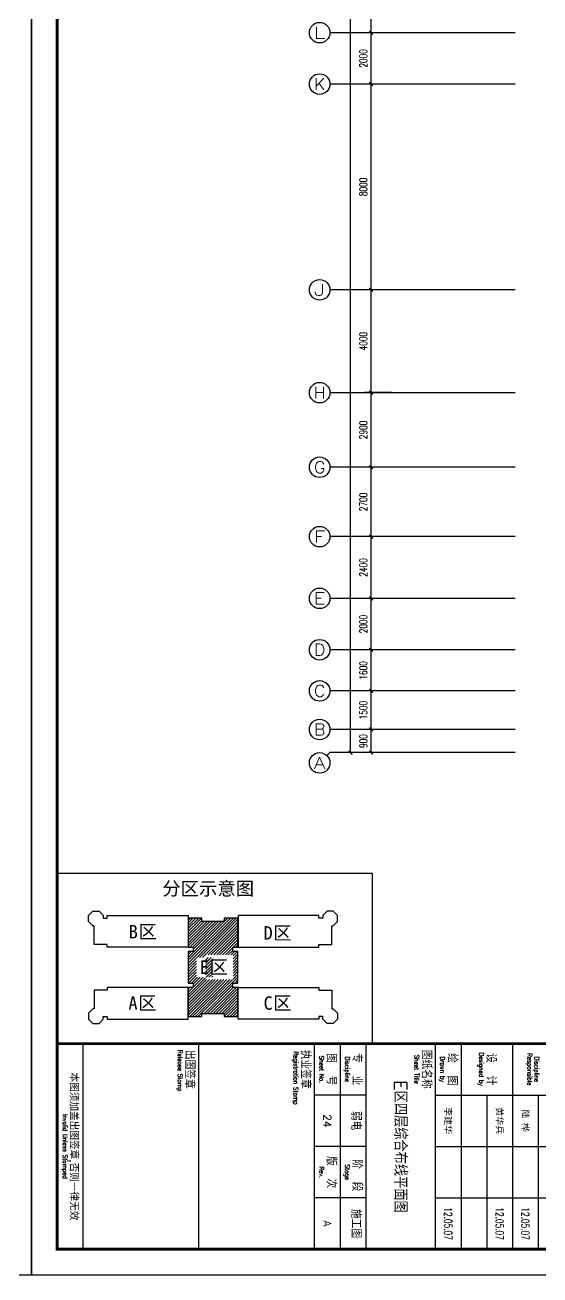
# Model space of a CAD drawing. Extents: x 190999 to 834799, y -200814 to 215286.
# Drawn here: x 750453 to 770468, y -81914 to -33296 of the extents above; entities that cross this region are included whole.
import ezdxf
from ezdxf.enums import TextEntityAlignment as Align

# ---------------------------------------------------------------- set-up
doc = ezdxf.new("R2010")
doc.units = 0
doc.header["$LTSCALE"] = 1000
doc.header["$MEASUREMENT"] = 0
for name, color, linetype in [('AXIS', 3, 'Continuous'), ('AXIS_TEXT', 7, 'Continuous'), ('PUB_HATCH', 250, 'Continuous'), ('图框', 189, 'Continuous'), ('房间名称', 7, 'Continuous')]:
    doc.layers.add(name, color=color, linetype=linetype)
doc.styles.add('_TCH_AXIS', font='COMPLEX', dxfattribs={"bigfont": 'GBCBIG'})
doc.styles.add('COMPLEX', font='COMPLEX')
doc.styles.add('DIM_FONT', font='SIMPLEX', dxfattribs={"width": 0.7, "bigfont": 'GBCBIG'})
doc.styles.add('HT', font='simhei.ttf')
doc.styles.add('TKZ1_tjhts.shx', font='tjromant.shx', dxfattribs={"bigfont": 'tjhts.shx'})
doc.styles.add('TKZ2_tjkts.shx', font='tjromant.shx', dxfattribs={"bigfont": 'tjkts.shx'})
doc.styles.add('车', font='simhei.ttf')
doc.dimstyles.new('DIMN', dxfattribs={"dimtxt": 300, "dimasz": 100, "dimexe": 250, "dimexo": 300, "dimgap": 150, "dimtad": 1, "dimdec": 0, "dimzin": 0, "dimdsep": 46, "dimtxsty": 'DIM_FONT', "dimblk": 'ARCHTICK', "dimcen": 0.09, "dimclrt": 7, "dimazin": 2, "dimtfac": 1, "dimtdec": 0, "dimtix": 1, "dimtmove": 2, "dimatfit": 3, "dimfxl": 0, "dimtolj": 1, "dimtzin": 0, "dimarcsym": 0})

# ---------------------------------------------------------------- blocks, each defined once
blk = doc.blocks.new('TJAD_TK_A0')
at = {"layer": '图框'}
for p, q in [((2162, 399.3), (973, 399.3)), ((2162, -441.7), (2162, 399.3)), ((2092, -284.7), (2092, -154.7)), ((2112, -284.7), (2112, -164.7)), ((2132, -284.7), (2132, -164.7)), ((2092, -244.7), (2152, -244.7)), ((2072, -254.7), (2152, -254.7)), ((2092, -264.7), (2152, -264.7)), ((2072, -274.7), (2152, -274.7)), ((2072, -311.7), (2152, -311.7)), ((2092, -311.7), (2092, -331.7)), ((2112, -311.7), (2112, -331.7)), ((2132, -311.7), (2132, -331.7)), ((2072, -321.7), (2152, -321.7)), ((2072, -376.7), (2152, -376.7)), ((2072, -421.7), (2152, -421.7)), ((973, -441.7), (2162, -441.7))]:
    blk.add_line(p, q, dxfattribs=at)
at = {"layer": '图框', "const_width": 1.2}
blk.add_lwpolyline([(2152, -431.7), (2152, 389.3), (998, 389.3), (998, -431.7)], close=True, dxfattribs=at)
at = {"layer": '图框'}
for points, const_width in [([(2072, 389.3), (2072, -431.7)], 1), ([(2072, -284.7), (2152, -284.7)], 0.6), ([(2072, -331.7), (2152, -331.7)], 0.6)]:
    blk.add_lwpolyline(points, dxfattribs=dict(at, const_width=const_width))
at = {"layer": '图框', "style": 'TKZ2_tjkts.shx', "width": 0.8}
for s, p in [('Responsible', (2082, -248)), ('Discipline', (2082, -245.28)), ('Designed by', (2082, -266.76)), ('Drawn by', (2082, -281.86)), ('Sheet Title', (2082, -291.86)), ('Discipline', (2082, -318.86)), ('Stage', (2122, -318.86)), ('Sheet No.', (2082, -328.86)), ('Rev.', (2122, -328.86)), ('Registration Stamp', (2085.41, -338.86)), ('Release Stamp', (2082.52, -383.86)), ('Invalid Unless Stamped', (2112, -428.53))]:
    blk.add_text(s, height=1.8, dxfattribs=at).set_placement(p, align=Align.MIDDLE_CENTER)
at = {"layer": '图框', "color": 0, "style": '车'}
for s, p in [('陆 桦', (2102, -249.7)), ('黄华兵', (2102, -259.7)), ('李建华', (2102, -279.7))]:
    blk.add_text(s, height=2.5, dxfattribs=at).set_placement(p, align=Align.MIDDLE_CENTER)
at = {"layer": '图框', "color": 0, "style": 'TKZ1_tjhts.shx', "width": 0.7}
for p in [(2142, -249.7), (2142, -259.7), (2142, -279.7)]:
    blk.add_text('12.05.07', height=3, dxfattribs=at).set_placement(p, align=Align.MIDDLE_CENTER)
at = {"layer": '图框', "style": 'TKZ2_tjkts.shx'}
for s, height, p in [('设  计', 3.6, (2082, -263.06)), ('绘  图', 3.6, (2082, -278.16)), ('图纸名称', 3.6, (2082, -288.16)), ('专  业', 3.6, (2082, -315.16)), (' 阶  段', 3.6, (2122, -315.16)), ('图  号', 3.6, (2082, -325.16)), ('版  次', 3.6, (2122, -325.16)), ('执业签章', 3.6, (2082, -335.16)), ('出图签章', 3.6, (2082, -380.16)), ('本图须加盖出图签章,否则一律无效', 3, (2112, -425.28))]:
    blk.add_text(s, height=height, dxfattribs=at).set_placement(p, align=Align.MIDDLE_CENTER)
at = {"layer": '图框', "color": 3, "style": 'TKZ1_tjhts.shx'}
for s, height, p in [('弱电', 3.6, (2102, -315.54)), ('施工图', 3.6, (2142, -315.54)), ('A', 3, (2142, -326.7))]:
    blk.add_text(s, height=height, dxfattribs=at).set_placement(p, align=Align.MIDDLE_CENTER)
blk = doc.blocks.new('_ArchTick')
at = {"const_width": 0.5}
blk.add_lwpolyline([(-0.7, -0.7), (0.7, 0.7)], dxfattribs=at)
blk = doc.blocks.new('*D744')
at = {"layer": 'AXIS', "color": 0, "lineweight": -2}
for p, q in [((764699, -60696), (763654, -60696)), ((763904, -61596), (763904, -60696)), ((764699, -61596), (763654, -61596))]:
    blk.add_line(p, q, dxfattribs=at)
at = {"layer": 'Defpoints', "color": 0}
for p in [(763904, -60696), (764999, -60696), (764999, -61596)]:
    blk.add_point(p, dxfattribs=at)
at = {"layer": 'AXIS', "color": 0, "lineweight": -2, "xscale": 100, "yscale": 100, "zscale": 100}
for p, rotation in [((763904, -60696), 90), ((763904, -61596), 270)]:
    blk.add_blockref('_ArchTick', p, dxfattribs=dict(at, rotation=rotation))
at = {"layer": 'AXIS', "color": 7, "insert": (763604, -61146), "char_height": 300, "attachment_point": 5, "rotation": 90, "style": 'DIM_FONT'}
blk.add_mtext('\\A1;900', dxfattribs=at)
blk = doc.blocks.new('*D745')
at = {"layer": 'AXIS', "color": 0, "lineweight": -2}
for p, q in [((764699, -59196), (763654, -59196)), ((763904, -60696), (763904, -59196)), ((764699, -60696), (763654, -60696))]:
    blk.add_line(p, q, dxfattribs=at)
at = {"layer": 'Defpoints', "color": 0}
for p in [(763904, -59196), (764999, -59196), (764999, -60696)]:
    blk.add_point(p, dxfattribs=at)
at = {"layer": 'AXIS', "color": 0, "lineweight": -2, "xscale": 100, "yscale": 100, "zscale": 100}
for p, rotation in [((763904, -59196), 90), ((763904, -60696), 270)]:
    blk.add_blockref('_ArchTick', p, dxfattribs=dict(at, rotation=rotation))
at = {"layer": 'AXIS', "color": 7, "insert": (763604, -59946), "char_height": 300, "attachment_point": 5, "rotation": 90, "style": 'DIM_FONT'}
blk.add_mtext('\\A1;1500', dxfattribs=at)
blk = doc.blocks.new('*D746')
at = {"layer": 'AXIS', "color": 0, "lineweight": -2}
for p, q in [((764699, -57596), (763654, -57596)), ((763904, -59196), (763904, -57596)), ((764699, -59196), (763654, -59196))]:
    blk.add_line(p, q, dxfattribs=at)
at = {"layer": 'Defpoints', "color": 0}
for p in [(763904, -57596), (764999, -57596), (764999, -59196)]:
    blk.add_point(p, dxfattribs=at)
at = {"layer": 'AXIS', "color": 0, "lineweight": -2, "xscale": 100, "yscale": 100, "zscale": 100}
for p, rotation in [((763904, -57596), 90), ((763904, -59196), 270)]:
    blk.add_blockref('_ArchTick', p, dxfattribs=dict(at, rotation=rotation))
at = {"layer": 'AXIS', "color": 7, "insert": (763604, -58396), "char_height": 300, "attachment_point": 5, "rotation": 90, "style": 'DIM_FONT'}
blk.add_mtext('\\A1;1600', dxfattribs=at)
blk = doc.blocks.new('*D747')
at = {"layer": 'AXIS', "color": 0, "lineweight": -2}
for p, q in [((764699, -55596), (763654, -55596)), ((763904, -57596), (763904, -55596)), ((764699, -57596), (763654, -57596))]:
    blk.add_line(p, q, dxfattribs=at)
at = {"layer": 'Defpoints', "color": 0}
for p in [(763904, -55596), (764999, -55596), (764999, -57596)]:
    blk.add_point(p, dxfattribs=at)
at = {"layer": 'AXIS', "color": 0, "lineweight": -2, "xscale": 100, "yscale": 100, "zscale": 100}
for p, rotation in [((763904, -55596), 90), ((763904, -57596), 270)]:
    blk.add_blockref('_ArchTick', p, dxfattribs=dict(at, rotation=rotation))
at = {"layer": 'AXIS', "color": 7, "insert": (763604, -56596), "char_height": 300, "attachment_point": 5, "rotation": 90, "style": 'DIM_FONT'}
blk.add_mtext('\\A1;2000', dxfattribs=at)
blk = doc.blocks.new('*D748')
at = {"layer": 'AXIS', "color": 0, "lineweight": -2}
for p, q in [((764699, -53196), (763654, -53196)), ((763904, -55596), (763904, -53196)), ((764699, -55596), (763654, -55596))]:
    blk.add_line(p, q, dxfattribs=at)
at = {"layer": 'Defpoints', "color": 0}
for p in [(763904, -53196), (764999, -53196), (764999, -55596)]:
    blk.add_point(p, dxfattribs=at)
at = {"layer": 'AXIS', "color": 0, "lineweight": -2, "xscale": 100, "yscale": 100, "zscale": 100}
for p, rotation in [((763904, -53196), 90), ((763904, -55596), 270)]:
    blk.add_blockref('_ArchTick', p, dxfattribs=dict(at, rotation=rotation))
at = {"layer": 'AXIS', "color": 7, "insert": (763604, -54396), "char_height": 300, "attachment_point": 5, "rotation": 90, "style": 'DIM_FONT'}
blk.add_mtext('\\A1;2400', dxfattribs=at)
blk = doc.blocks.new('*D749')
at = {"layer": 'AXIS', "color": 0, "lineweight": -2}
for p, q in [((764699, -50496), (763654, -50496)), ((763904, -53196), (763904, -50496)), ((764699, -53196), (763654, -53196))]:
    blk.add_line(p, q, dxfattribs=at)
at = {"layer": 'Defpoints', "color": 0}
for p in [(763904, -50496), (764999, -50496), (764999, -53196)]:
    blk.add_point(p, dxfattribs=at)
at = {"layer": 'AXIS', "color": 0, "lineweight": -2, "xscale": 100, "yscale": 100, "zscale": 100}
for p, rotation in [((763904, -50496), 90), ((763904, -53196), 270)]:
    blk.add_blockref('_ArchTick', p, dxfattribs=dict(at, rotation=rotation))
at = {"layer": 'AXIS', "color": 7, "insert": (763604, -51846), "char_height": 300, "attachment_point": 5, "rotation": 90, "style": 'DIM_FONT'}
blk.add_mtext('\\A1;2700', dxfattribs=at)
blk = doc.blocks.new('*D750')
at = {"layer": 'AXIS', "color": 0, "lineweight": -2}
for p, q in [((764699, -47596), (763654, -47596)), ((763904, -50496), (763904, -47596)), ((764699, -50496), (763654, -50496))]:
    blk.add_line(p, q, dxfattribs=at)
at = {"layer": 'Defpoints', "color": 0}
for p in [(763904, -47596), (764999, -47596), (764999, -50496)]:
    blk.add_point(p, dxfattribs=at)
at = {"layer": 'AXIS', "color": 0, "lineweight": -2, "xscale": 100, "yscale": 100, "zscale": 100}
for p, rotation in [((763904, -47596), 90), ((763904, -50496), 270)]:
    blk.add_blockref('_ArchTick', p, dxfattribs=dict(at, rotation=rotation))
at = {"layer": 'AXIS', "color": 7, "insert": (763604, -49046), "char_height": 300, "attachment_point": 5, "rotation": 90, "style": 'DIM_FONT'}
blk.add_mtext('\\A1;2900', dxfattribs=at)
blk = doc.blocks.new('*D751')
at = {"layer": 'AXIS', "color": 0, "lineweight": -2}
for p, q in [((764699, -43596), (763654, -43596)), ((763904, -47596), (763904, -43596)), ((764699, -47596), (763654, -47596))]:
    blk.add_line(p, q, dxfattribs=at)
at = {"layer": 'Defpoints', "color": 0}
for p in [(763904, -43596), (764999, -43596), (764999, -47596)]:
    blk.add_point(p, dxfattribs=at)
at = {"layer": 'AXIS', "color": 0, "lineweight": -2, "xscale": 100, "yscale": 100, "zscale": 100}
for p, rotation in [((763904, -43596), 90), ((763904, -47596), 270)]:
    blk.add_blockref('_ArchTick', p, dxfattribs=dict(at, rotation=rotation))
at = {"layer": 'AXIS', "color": 7, "insert": (763604, -45596), "char_height": 300, "attachment_point": 5, "rotation": 90, "style": 'DIM_FONT'}
blk.add_mtext('\\A1;4000', dxfattribs=at)
blk = doc.blocks.new('*D752')
at = {"layer": 'AXIS', "color": 0, "lineweight": -2}
for p, q in [((764699, -35596), (763654, -35596)), ((763904, -43596), (763904, -35596)), ((764699, -43596), (763654, -43596))]:
    blk.add_line(p, q, dxfattribs=at)
at = {"layer": 'Defpoints', "color": 0}
for p in [(763904, -35596), (764999, -35596), (764999, -43596)]:
    blk.add_point(p, dxfattribs=at)
at = {"layer": 'AXIS', "color": 0, "lineweight": -2, "xscale": 100, "yscale": 100, "zscale": 100}
for p, rotation in [((763904, -35596), 90), ((763904, -43596), 270)]:
    blk.add_blockref('_ArchTick', p, dxfattribs=dict(at, rotation=rotation))
at = {"layer": 'AXIS', "color": 7, "insert": (763604, -39596), "char_height": 300, "attachment_point": 5, "rotation": 90, "style": 'DIM_FONT'}
blk.add_mtext('\\A1;8000', dxfattribs=at)
blk = doc.blocks.new('*D753')
at = {"layer": 'AXIS', "color": 0, "lineweight": -2}
for p, q in [((764699, -33596), (763654, -33596)), ((763904, -35596), (763904, -33596)), ((764699, -35596), (763654, -35596))]:
    blk.add_line(p, q, dxfattribs=at)
at = {"layer": 'Defpoints', "color": 0}
for p in [(763904, -33596), (764999, -33596), (764999, -35596)]:
    blk.add_point(p, dxfattribs=at)
at = {"layer": 'AXIS', "color": 0, "lineweight": -2, "xscale": 100, "yscale": 100, "zscale": 100}
for p, rotation in [((763904, -33596), 90), ((763904, -35596), 270)]:
    blk.add_blockref('_ArchTick', p, dxfattribs=dict(at, rotation=rotation))
at = {"layer": 'AXIS', "color": 7, "insert": (763604, -34596), "char_height": 300, "attachment_point": 5, "rotation": 90, "style": 'DIM_FONT'}
blk.add_mtext('\\A1;2000', dxfattribs=at)
blk = doc.blocks.new('*D754')
at = {"layer": 'AXIS', "color": 0, "lineweight": -2}
for p, q in [((764699, -29596), (763654, -29596)), ((763904, -33596), (763904, -29596)), ((764699, -33596), (763654, -33596))]:
    blk.add_line(p, q, dxfattribs=at)
at = {"layer": 'Defpoints', "color": 0}
for p in [(763904, -29596), (764999, -29596), (764999, -33596)]:
    blk.add_point(p, dxfattribs=at)
at = {"layer": 'AXIS', "color": 0, "lineweight": -2, "xscale": 100, "yscale": 100, "zscale": 100}
for p, rotation in [((763904, -29596), 90), ((763904, -33596), 270)]:
    blk.add_blockref('_ArchTick', p, dxfattribs=dict(at, rotation=rotation))
at = {"layer": 'AXIS', "color": 7, "insert": (763604, -31596), "char_height": 300, "attachment_point": 5, "rotation": 90, "style": 'DIM_FONT'}
blk.add_mtext('\\A1;4000', dxfattribs=at)
blk = doc.blocks.new('*D771')
at = {"layer": 'AXIS', "color": 0, "lineweight": -2}
for p, q in [((764699, 26404), (762854, 26404)), ((763104, -61596), (763104, 26404)), ((764699, -61596), (762854, -61596))]:
    blk.add_line(p, q, dxfattribs=at)
at = {"layer": 'Defpoints', "color": 0}
for p in [(763104, 26404), (764999, 26404), (764999, -61596)]:
    blk.add_point(p, dxfattribs=at)
at = {"layer": 'AXIS', "color": 0, "lineweight": -2, "xscale": 100, "yscale": 100, "zscale": 100}
for p, rotation in [((763104, 26404), 90), ((763104, -61596), 270)]:
    blk.add_blockref('_ArchTick', p, dxfattribs=dict(at, rotation=rotation))
at = {"layer": 'AXIS', "color": 7, "insert": (762804, -17596), "char_height": 300, "attachment_point": 5, "rotation": 90, "style": 'DIM_FONT'}
blk.add_mtext('\\A1;88000', dxfattribs=at)
blk = doc.blocks.new('_AXISO')
blk.add_circle((0, 0), 0.5)
at = {"layer": 'AXIS_TEXT', "style": 'COMPLEX', "width": 1.041667}
blk.add_attdef('A', text='', height=0.56, dxfattribs=at).set_placement((-0.25, -0.28), (0.25, -0.28), align=Align.FIT)

msp = doc.modelspace()

# ---------------------------------------------------------------- hatches: boundary and pattern name
at = {"layer": 'PUB_HATCH'}
h = msp.add_hatch(dxfattribs=at)
h.set_pattern_fill('ANSI31', color=256, scale=50, style=0)
h.set_pattern_definition([(45, (133765.26, 1164298.1), (-56.1266008, 56.1266008), [])])
edge = h.paths.add_edge_path(flags=16)
edge.add_line((757119.7, -70327.8), (757750.3, -70327.8))
edge.add_line((757750.3, -70327.8), (757750.3, -69570.2))
edge.add_line((757750.3, -69570.2), (757119.7, -69570.2))
edge.add_line((757119.7, -69570.2), (757119.7, -70327.8))
edge.add_line((757465.3, -70419.3), (758538.9, -70419.3))
edge.add_line((758538.9, -70419.3), (758538.9, -69466.8))
edge.add_line((758538.9, -69466.8), (757465.3, -69466.8))
edge.add_line((757465.3, -69466.8), (757465.3, -70419.3))
h.paths.add_polyline_path([(757762, -71739.2), (758197, -71739.2), (758197, -71864.2), (758729.5, -71864.2), (758729.5, -70734.2), (758532, -70734.2), (758532, -70564.2), (758727, -70564.2), (758727, -69334.2), (758532, -69334.2), (758532, -69164.2), (758729.5, -69164.2), (758729.5, -68034.2), (758197, -68034.2), (758197, -68159.2), (757327.1, -68159.2), (757327.1, -68034.2), (756794.5, -68034.2), (756794.5, -69164.2), (756992.1, -69164.2), (756992.1, -69334.2), (756797.1, -69334.2), (756797.1, -70564.2), (756992.1, -70564.2), (756992.1, -70734.2), (756794.5, -70734.2), (756794.5, -71864.2), (757327.1, -71864.2), (757327.1, -71739.2)])

# ---------------------------------------------------------------- linework, layer by layer
msp.add_lwpolyline([(751698.5, -72913.5), (763964, -72913.5), (763964, -66296), (751698.5, -66296)], close=True)
for points in [[(756789.5, -68034.2), (756789.5, -69164.2), (753647, -69164.2), (753647, -69064.2), (753147, -69064.2), (753147, -68334.2), (753093.9, -68334.2), (752927, -68167.3), (752927, -67931.2), (753094, -67764.2), (753330.1, -67764.2), (753497.1, -67931.2), (753497.1, -68034.2), (753647, -68034.2), (753647, -67934.2), (756789.5, -67934.2), (756789.5, -68034.2)], [(757762, -71739.2), (758197, -71739.2), (758197, -71864.2), (758729.5, -71864.2), (758729.5, -71864.2), (758729.5, -70734.2), (758532, -70734.2), (758532, -70564.2), (758727, -70564.2), (758727, -69334.2), (758532, -69334.2), (758532, -69164.2), (758729.5, -69164.2), (758729.5, -68034.2), (758197, -68034.2), (758197, -68159.2), (757327.1, -68159.2), (757327.1, -68034.2), (756794.5, -68034.2), (756794.5, -69164.2), (756992.1, -69164.2), (756992.1, -69334.2), (756797.1, -69334.2), (756797.1, -70564.2), (756992.1, -70564.2), (756992.1, -70734.2), (756794.5, -70734.2), (756794.5, -71864.2), (756794.5, -71864.2), (757327.1, -71864.2), (757327.1, -71739.2), (757762, -71739.2)], [(758734.5, -68034.2), (758734.5, -69164.2), (761877, -69164.2), (761877, -69064.2), (762377.1, -69064.2), (762377.1, -68334.2), (762430.2, -68334.2), (762597.1, -68167.3), (762597.1, -67931.2), (762430.1, -67764.2), (762194, -67764.2), (762027, -67931.2), (762027, -68034.2), (761877, -68034.2), (761877, -67934.2), (758734.5, -67934.2), (758734.5, -68034.2)], [(756789.5, -71864.2), (756789.5, -70734.2), (753647, -70734.2), (753647, -70834.2), (753147, -70834.2), (753147, -71564.2), (753093.9, -71564.2), (752927, -71731.1), (752927, -71967.2), (753094, -72134.2), (753330.1, -72134.2), (753497.1, -71967.2), (753497.1, -71864.2), (753647, -71864.2), (753647, -71964.2), (756789.5, -71964.2), (756789.5, -71864.2)], [(758734.5, -71864.2), (758734.5, -70734.2), (761877, -70734.2), (761877, -70834.2), (762377.1, -70834.2), (762377.1, -71564.2), (762430.2, -71564.2), (762597.1, -71731.1), (762597.1, -71967.2), (762430.1, -72134.2), (762194, -72134.2), (762027, -71967.2), (762027, -71864.2), (761877, -71864.2), (761877, -71964.2), (758734.5, -71964.2), (758734.5, -71864.2)]]:
    msp.add_lwpolyline(points)
at = {"layer": 'AXIS'}
for p, q in [((769498.5, -33596.3), (762304.1, -33596.3)), ((769498.5, -35596.3), (762304.1, -35596.3)), ((769498.5, -43596.3), (762304.1, -43596.3)), ((769498.5, -47596.3), (762304.1, -47596.3)), ((769498.5, -50496.3), (762304.1, -50496.3)), ((769498.5, -53196.3), (762304.1, -53196.3)), ((769498.5, -55596.3), (762304.1, -55596.3)), ((769498.5, -57596.3), (762304.1, -57596.3)), ((769498.5, -59196.3), (762304.1, -59196.3)), ((769498.5, -60696.3), (762304.1, -60696.3)), ((762186.9, -61713.5), (762304.1, -61596.3)), ((769498.5, -61596.3), (762304.1, -61596.3))]:
    msp.add_line(p, q, dxfattribs=at)

# ---------------------------------------------------------------- block references
ref = msp.add_blockref('_AXISO', (761904.1, -33596.3), dxfattribs=dict(at, xscale=800, yscale=800, zscale=800))
ref.add_attrib('A', 'L', dxfattribs={"layer": 'AXIS_TEXT', "height": 452.5, "style": '_TCH_AXIS', "width": 1.4}).set_placement((761677.8, -33822.6), (762130.4, -33822.6), align=Align.FIT)
ref = msp.add_blockref('_AXISO', (761904.1, -35596.3), dxfattribs=dict(at, xscale=800, yscale=800, zscale=800))
ref.add_attrib('A', 'K', dxfattribs={"layer": 'AXIS_TEXT', "height": 452.5, "style": '_TCH_AXIS', "width": 1.105263}).set_placement((761677.8, -35822.6), (762130.4, -35822.6), align=Align.FIT)
ref = msp.add_blockref('_AXISO', (761904.1, -43596.3), dxfattribs=dict(at, xscale=800, yscale=800, zscale=800))
ref.add_attrib('A', 'J', dxfattribs={"layer": 'AXIS_TEXT', "height": 452.5, "style": '_TCH_AXIS', "width": 1.909091}).set_placement((761677.8, -43822.6), (762130.4, -43822.6), align=Align.FIT)
ref = msp.add_blockref('_AXISO', (761904.1, -47596.3), dxfattribs=dict(at, xscale=800, yscale=800, zscale=800))
ref.add_attrib('A', 'H', dxfattribs={"layer": 'AXIS_TEXT', "height": 452.5, "style": '_TCH_AXIS', "width": 1.05}).set_placement((761677.8, -47822.6), (762130.4, -47822.6), align=Align.FIT)
ref = msp.add_blockref('_AXISO', (761904.1, -50496.3), dxfattribs=dict(at, xscale=800, yscale=800, zscale=800))
ref.add_attrib('A', 'G', dxfattribs={"layer": 'AXIS_TEXT', "height": 452.5, "style": '_TCH_AXIS', "width": 1.166667}).set_placement((761677.8, -50722.6), (762130.4, -50722.6), align=Align.FIT)
ref = msp.add_blockref('_AXISO', (761904.1, -53196.3), dxfattribs=dict(at, xscale=800, yscale=800, zscale=800))
ref.add_attrib('A', 'F', dxfattribs={"layer": 'AXIS_TEXT', "height": 452.5, "style": '_TCH_AXIS', "width": 1.3125}).set_placement((761677.8, -53422.6), (762130.4, -53422.6), align=Align.FIT)
ref = msp.add_blockref('_AXISO', (761904.1, -55596.3), dxfattribs=dict(at, xscale=800, yscale=800, zscale=800))
ref.add_attrib('A', 'E', dxfattribs={"layer": 'AXIS_TEXT', "height": 452.5, "style": '_TCH_AXIS', "width": 1.3125}).set_placement((761677.8, -55822.6), (762130.4, -55822.6), align=Align.FIT)
ref = msp.add_blockref('_AXISO', (761904.1, -57596.3), dxfattribs=dict(at, xscale=800, yscale=800, zscale=800))
ref.add_attrib('A', 'D', dxfattribs={"layer": 'AXIS_TEXT', "height": 452.5, "style": '_TCH_AXIS', "width": 1.235294}).set_placement((761677.8, -57822.6), (762130.4, -57822.6), align=Align.FIT)
ref = msp.add_blockref('_AXISO', (761904.1, -59196.3), dxfattribs=dict(at, xscale=800, yscale=800, zscale=800))
ref.add_attrib('A', 'C', dxfattribs={"layer": 'AXIS_TEXT', "height": 452.5, "style": '_TCH_AXIS', "width": 1.4}).set_placement((761677.8, -59422.6), (762130.4, -59422.6), align=Align.FIT)
ref = msp.add_blockref('_AXISO', (761904.1, -60696.3), dxfattribs=dict(at, xscale=800, yscale=800, zscale=800))
ref.add_attrib('A', 'B', dxfattribs={"layer": 'AXIS_TEXT', "height": 452.5, "style": '_TCH_AXIS', "width": 1.235294}).set_placement((761677.8, -60922.6), (762130.4, -60922.6), align=Align.FIT)
ref = msp.add_blockref('_AXISO', (761904.1, -61996.3), dxfattribs=dict(at, xscale=800, yscale=800, zscale=800))
ref.add_attrib('A', 'A', dxfattribs={"layer": 'AXIS_TEXT', "height": 452.5, "style": '_TCH_AXIS', "width": 1.166667}).set_placement((761677.8, -62222.6), (762130.4, -62222.6), align=Align.FIT)
at = {"layer": '图框', "xscale": 100, "yscale": 100, "zscale": 100, "rotation": 270}
for p in [(710768.8, 134286.5), (794868.8, 134286.5)]:
    msp.add_blockref('TJAD_TK_A0', p, dxfattribs=at)

# ---------------------------------------------------------------- texts
at = {"layer": '图框', "color": 3, "style": 'TKZ1_tjhts.shx'}
for s, height, p in [('E区四层综合布线平面图', 500, (765048.5, -76913.5)), ('24', 300, (762198.5, -75913.5)), ('A', 300, (762198.5, -79913.5))]:
    msp.add_text(s, height=height, rotation=270, dxfattribs=at).set_placement(p, align=Align.MIDDLE_CENTER)
at = {"layer": '房间名称', "style": 'HT'}
for s, height, p in [('分区示意图', 522.78, (755789.8, -67143.7)), ('B', 522.8, (754484, -68822.5)), ('区', 522.8, (754862.1, -68822.5)), ('D', 522.8, (759726, -68867.7)), ('区', 522.8, (760104.1, -68867.7)), ('E', 522.8, (757246, -70201.5)), ('区', 522.8, (757624.1, -70201.5)), ('A', 522.8, (754472.2, -71598.8)), ('区', 522.8, (754850.3, -71598.8)), ('C', 522.8, (759726, -71596.9)), ('区', 522.8, (760104.1, -71596.9))]:
    msp.add_text(s, height=height, dxfattribs=at).set_placement(p)

# ---------------------------------------------------------------- dimensions: what is measured, and where the dimension line sits
at = {"layer": 'AXIS'}
for p1, p2, distance, picture, middle in [((764998.5, -61596.3), (764998.5, 26403.7), 1894.4, '*D771', (762804.1, -17596.3)), ((764998.5, -33596.3), (764998.5, -29596.3), 1094.4, '*D754', (763604.1, -31596.3)), ((764998.5, -35596.3), (764998.5, -33596.3), 1094.4, '*D753', (763604.1, -34596.3)), ((764998.5, -43596.3), (764998.5, -35596.3), 1094.4, '*D752', (763604.1, -39596.3)), ((764998.5, -47596.3), (764998.5, -43596.3), 1094.4, '*D751', (763604.1, -45596.3)), ((764998.5, -50496.3), (764998.5, -47596.3), 1094.4, '*D750', (763604.1, -49046.3)), ((764998.5, -53196.3), (764998.5, -50496.3), 1094.4, '*D749', (763604.1, -51846.3)), ((764998.5, -55596.3), (764998.5, -53196.3), 1094.4, '*D748', (763604.1, -54396.3)), ((764998.5, -57596.3), (764998.5, -55596.3), 1094.4, '*D747', (763604.1, -56596.3)), ((764998.5, -59196.3), (764998.5, -57596.3), 1094.4, '*D746', (763604.1, -58396.3)), ((764998.5, -60696.3), (764998.5, -59196.3), 1094.4, '*D745', (763604.1, -59946.3)), ((764998.5, -61596.3), (764998.5, -60696.3), 1094.4, '*D744', (763604.1, -61146.3))]:
    dim = msp.add_aligned_dim(p1=p1, p2=p2, distance=distance, dimstyle='DIMN', dxfattribs=at)
    dim.commit()
    dim.dimension.update_dxf_attribs({"geometry": picture, "text_midpoint": middle})

doc.saveas('drawing.dxf')
